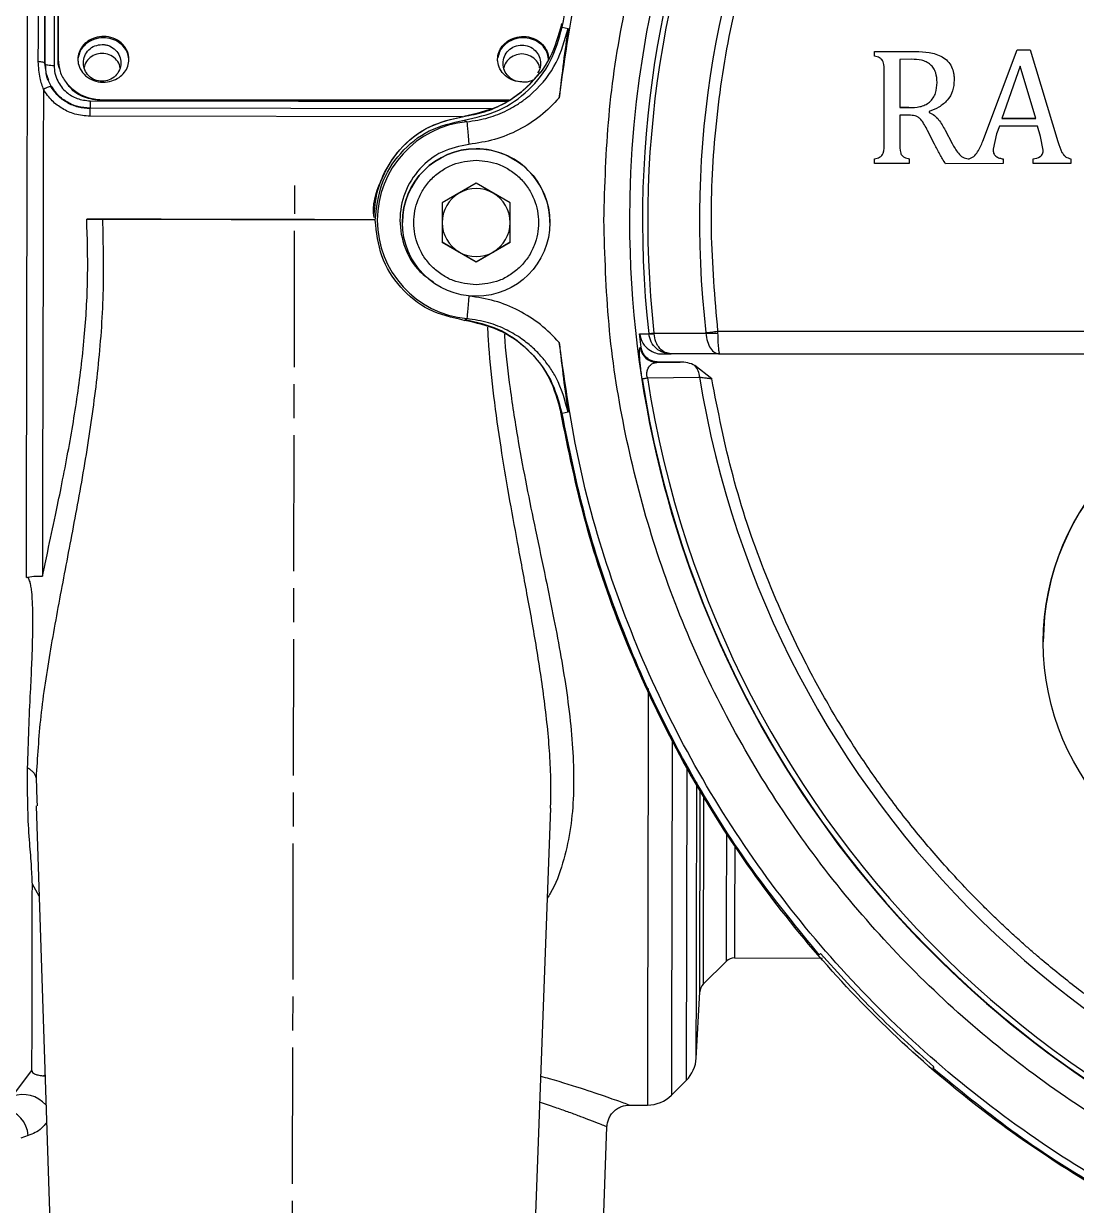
# Model space of a CAD drawing. Header units: millimetres. Extents: x 1852 to 4288, y 681 to 2404.
# Drawn here: x 2398.3 to 2491.2, y 2046.1 to 2150.2 of the extents above; entities that cross this region are included whole.
import ezdxf

# ---------------------------------------------------------------- set-up
doc = ezdxf.new("R2010")
doc.units = ezdxf.units.MM
doc.linetypes.add('AM_ISO08W050', pattern=[18, 12, -1.5, 3, -1.5])
doc.layers.add('AM_7', color=4, linetype='AM_ISO08W050', lineweight=25)

msp = doc.modelspace()

# ---------------------------------------------------------------- linework, layer by layer
at = {"color": 7, "linetype": 'Continuous', "lineweight": 25}
for p, q in [((2445.82, 2149.944), (2446.337, 2149.825)), ((2473.36, 2147.382), (2473.36, 2147.794)), ((2473.36, 2147.794), (2476.972, 2147.794)), ((2473.36, 2147.794), (2476.972, 2147.794)), ((2473.36, 2147.794), (2473.36, 2147.794)), ((2476.972, 2147.794), (2476.972, 2147.794)), ((2482.904, 2139.9), (2485.923, 2147.931)), ((2482.904, 2139.9), (2485.923, 2147.931)), ((2485.923, 2147.931), (2487.067, 2147.931)), ((2485.923, 2147.931), (2485.923, 2147.931)), ((2485.923, 2147.931), (2487.067, 2147.931)), ((2487.067, 2147.931), (2489.528, 2139.843)), ((2487.067, 2147.931), (2487.067, 2147.931)), ((2487.067, 2147.931), (2489.528, 2139.843)), ((2400.216, 2146.753), (2400.23, 2146.704)), ((2400.319, 2145.99), (2400.216, 2146.753)), ((2400.23, 2146.704), (2400.309, 2145.924)), ((2401.381, 2147.003), (2401.381, 2147.104)), ((2476.636, 2147.108), (2475.579, 2147.08)), ((2475.579, 2147.08), (2475.579, 2142.855)), ((2486.206, 2146.512), (2484.574, 2141.894)), ((2487.565, 2141.894), (2486.206, 2146.512)), ((2400.309, 2145.924), (2400.53, 2145.273)), ((2474.207, 2139.763), (2474.207, 2145.946)), ((2480.381, 2145.264), (2480.381, 2145.264)), ((2400.822, 2144.67), (2401.038, 2144.32)), ((2401.263, 2144.079), (2401.263, 2144.107)), ((2404.22, 2143.435), (2440.958, 2143.384)), ((2405.381, 2143.516), (2441.149, 2143.517)), ((2405.381, 2143.516), (2405.381, 2143.448)), ((2441.051, 2143.448), (2405.381, 2143.448)), ((2404.208, 2142.789), (2404.205, 2142.789)), ((2437.03, 2142.039), (2404.207, 2142.085)), ((2439.591, 2142.742), (2404.208, 2142.792)), ((2437.142, 2142.074), (2437.142, 2142.074)), ((2475.579, 2142.855), (2476.396, 2142.855)), ((2475.579, 2142.855), (2475.579, 2142.855)), ((2476.396, 2142.855), (2475.579, 2142.855)), ((2476.37, 2142.169), (2475.579, 2142.169)), ((2475.579, 2142.169), (2475.579, 2139.768)), ((2476.396, 2142.855), (2476.396, 2142.855)), ((2478.171, 2142.488), (2478.171, 2142.424)), ((2437.169, 2141.742), (2437.419, 2141.593)), ((2484.366, 2141.208), (2484.124, 2140.531)), ((2487.734, 2141.208), (2484.366, 2141.208)), ((2484.574, 2141.894), (2487.565, 2141.894)), ((2487.565, 2141.894), (2484.574, 2141.894)), ((2487.987, 2140.308), (2487.734, 2141.208)), ((2478.649, 2139.622), (2478.038, 2140.82)), ((2479.579, 2140.867), (2480.209, 2139.686)), ((2479.579, 2140.867), (2479.579, 2140.867)), ((2479.579, 2140.867), (2480.209, 2139.686)), ((2484.124, 2140.531), (2483.809, 2139.174)), ((2488.227, 2139.101), (2487.987, 2140.308)), ((2474.207, 2139.763), (2474.207, 2139.763)), ((2480.209, 2139.686), (2480.209, 2139.686)), ((2482.904, 2139.9), (2482.904, 2139.9)), ((2489.528, 2139.843), (2489.528, 2139.843)), ((2473.36, 2137.915), (2473.36, 2138.327)), ((2473.36, 2138.327), (2473.36, 2138.327)), ((2476.426, 2137.915), (2473.36, 2137.915)), ((2476.426, 2138.327), (2476.426, 2137.915)), ((2484.705, 2137.915), (2479.622, 2137.899)), ((2481.626, 2138.325), (2481.626, 2138.325)), ((2484.705, 2138.327), (2484.705, 2137.915)), ((2487.337, 2137.915), (2487.337, 2138.327)), ((2490.671, 2137.915), (2487.337, 2137.915)), ((2490.671, 2138.327), (2490.671, 2137.915)), ((2490.671, 2138.327), (2490.671, 2138.327)), ((2438.239, 2136.175), (2435.239, 2134.443)), ((2441.239, 2134.443), (2438.239, 2136.175)), ((2435.239, 2134.443), (2435.239, 2130.979)), ((2441.239, 2130.979), (2441.239, 2134.443)), ((2403.912, 2133.009), (2429.356, 2132.955)), ((2429.24, 2133.15), (2429.24, 2133.15)), ((2431.739, 2132.718), (2431.739, 2132.718)), ((2431.799, 2132.718), (2431.799, 2132.718)), ((2444.739, 2132.704), (2444.739, 2132.704)), ((2435.239, 2130.979), (2438.239, 2129.247)), ((2436.739, 2130.113), (2435.239, 2130.979)), ((2438.239, 2129.247), (2441.239, 2130.979)), ((2441.239, 2130.979), (2439.739, 2130.113)), ((2438.239, 2129.247), (2436.739, 2130.113)), ((2439.739, 2130.113), (2438.239, 2129.247)), ((2438.239, 2129.247), (2438.239, 2129.247)), ((2437.169, 2124.09), (2437.419, 2124.24)), ((2452.651, 2122.906), (2453.455, 2122.904)), ((2452.788, 2121.73), (2452.651, 2122.906)), ((2453.453, 2122.922), (2453.455, 2122.904)), ((2453.916, 2122.973), (2458.501, 2122.965)), ((2453.921, 2122.904), (2453.916, 2122.973)), ((2458.501, 2122.965), (2458.498, 2123.006)), ((2459.524, 2123.126), (2510.215, 2123.126)), ((2459.524, 2123.126), (2459.527, 2122.965)), ((2452.694, 2121.698), (2452.788, 2121.73)), ((2455.43, 2121.126), (2455.167, 2121.188)), ((2454.18, 2120.382), (2456.222, 2120.415)), ((2456.222, 2120.415), (2454.278, 2120.415)), ((2454.641, 2121.126), (2455.43, 2121.126)), ((2455.43, 2121.126), (2455.138, 2121.178)), ((2459.724, 2121.126), (2455.43, 2121.126)), ((2459.724, 2121.126), (2510.215, 2121.126)), ((2459.004, 2118.941), (2457.529, 2120.116)), ((2453.333, 2119.009), (2457.933, 2119.092)), ((2446.337, 2116.007), (2445.82, 2115.888)), ((2488.239, 2095.734), (2488.239, 2095.734)), ((2456.822, 2084.742), (2456.763, 2057.082)), ((2399.445, 2083.745), (2399.517, 2081.774)), ((2457.961, 2064.898), (2457.999, 2082.66)), ((2399.517, 2081.774), (2399.535, 2081.289)), ((2458.29, 2082.223), (2458.254, 2065.552)), ((2399.443, 2081.286), (2401.026, 2033.015)), ((2443.026, 2032.926), (2444.811, 2081.09)), ((2444.8, 2081.091), (2444.803, 2081.262)), ((2399.705, 2073.312), (2399.114, 2074.372)), ((2468.49, 2068.162), (2468.602, 2068.274)), ((2458.254, 2065.552), (2460.307, 2067.596)), ((2461.015, 2067.888), (2468.763, 2067.871)), ((2457.64, 2059.01), (2457.961, 2064.898)), ((2397.367, 2055.68), (2399.079, 2057.943)), ((2478.597, 2058.278), (2478.485, 2058.167)), ((2400.018, 2057.499), (2400.221, 2057.552)), ((2400.018, 2057.499), (2400.225, 2057.448)), ((2455.453, 2055.778), (2456.763, 2057.082)), ((2451.772, 2054.907), (2453.33, 2054.904)), ((2449.026, 2032.913), (2449.769, 2052.982)), ((2398.757, 2052.225), (2398.106, 2051.998))]:
    msp.add_line(p, q, dxfattribs=at)
at = {"color": 7, "linetype": 'Continuous', "lineweight": 25, "flags": 128}
for points in [[(2398.586, 2101.413), (2398.597, 2106.349), (2398.608, 2111.406), (2398.619, 2116.562), (2398.63, 2121.794), (2398.641, 2127.077), (2398.652, 2132.387), (2398.664, 2137.7), (2398.675, 2142.991), (2398.686, 2148.237), (2398.697, 2153.414)], [(2400.092, 2144.432), (2400.081, 2138.983), (2400.069, 2133.505), (2400.057, 2128.025), (2400.046, 2122.569), (2400.034, 2117.164), (2400.023, 2111.839), (2400.011, 2106.617), (2400.001, 2101.526)], [(2404.22, 2143.435), (2404.22, 2143.287), (2404.22, 2143.149), (2404.22, 2143.025), (2404.22, 2142.919), (2404.22, 2142.836), (2404.22, 2142.792)], [(2404.207, 2142.085), (2404.207, 2142.235), (2404.207, 2142.377), (2404.207, 2142.504), (2404.207, 2142.612), (2404.208, 2142.698), (2404.208, 2142.757), (2404.208, 2142.787), (2404.208, 2142.792)], [(2437.419, 2141.593), (2437.423, 2141.549), (2437.434, 2141.431), (2437.452, 2141.245), (2437.475, 2140.997), (2437.504, 2140.697), (2437.536, 2140.356), (2437.571, 2139.986), (2437.607, 2139.602)], [(2437.607, 2126.23), (2437.571, 2125.846), (2437.536, 2125.476), (2437.504, 2125.135), (2437.475, 2124.835), (2437.452, 2124.587), (2437.434, 2124.401), (2437.423, 2124.284), (2437.419, 2124.24)], [(2453.453, 2122.922), (2453.467, 2122.923), (2453.495, 2122.926), (2453.535, 2122.931), (2453.588, 2122.937), (2453.653, 2122.944), (2453.73, 2122.953), (2453.818, 2122.962), (2453.916, 2122.973)], [(2458.498, 2123.006), (2458.605, 2123.018), (2458.72, 2123.032), (2458.843, 2123.046), (2458.971, 2123.061), (2459.105, 2123.077), (2459.242, 2123.093), (2459.382, 2123.109), (2459.524, 2123.126)], [(2454.18, 2120.382), (2454.235, 2120.401), (2454.278, 2120.415)], [(2452.873, 2118.938), (2452.887, 2118.94), (2452.914, 2118.945), (2452.954, 2118.951), (2453.007, 2118.959), (2453.072, 2118.969), (2453.148, 2118.981), (2453.235, 2118.994), (2453.333, 2119.009)], [(2453.409, 2091.646), (2453.407, 2090.789), (2453.397, 2086.485), (2453.389, 2082.39), (2453.38, 2078.522), (2453.373, 2074.898), (2453.366, 2071.535), (2453.359, 2068.447), (2453.353, 2065.65), (2453.348, 2063.154), (2453.343, 2060.972), (2453.339, 2059.113), (2453.336, 2057.585), (2453.333, 2056.396), (2453.331, 2055.551), (2453.33, 2055.053), (2453.33, 2054.904)], [(2455.52, 2086.963), (2455.518, 2085.922), (2455.509, 2081.862), (2455.501, 2078.04), (2455.493, 2074.473), (2455.486, 2071.178), (2455.48, 2068.17), (2455.474, 2065.463), (2455.469, 2063.069), (2455.464, 2061.001), (2455.461, 2059.267), (2455.458, 2057.875), (2455.455, 2056.832), (2455.454, 2056.143), (2455.453, 2055.811), (2455.453, 2055.778)]]:
    msp.add_lwpolyline(points, dxfattribs=at)
at = {"color": 7, "linetype": 'Continuous', "lineweight": 25}
for centre, radius in [((2438.239, 2132.711), 6.5), ((2510.239, 2095.71), 22)]:
    msp.add_circle(centre, radius, dxfattribs=at)
for centre, radius, start, end in [((2543.24, 2132.915), 91.48, 295.79271, 180), ((2543.24, 2132.915), 90.341, 353.64897, 186.35103), ((2543.24, 2132.915), 89.875, 353.64897, 186.35103), ((2543.24, 2132.915), 85.319, 353.33017, 186.66983), ((2400.981, 2143.299), 1.44, 98.0719, 128.1126), ((2438.24, 2132.916), 8.715, 95.40246, 264.59754), ((2438.239, 2132.711), 6.5, 90, 179.93876), ((2438.239, 2132.711), 6.5, 359.93876, 90), ((2438.239, 2132.711), 3, 120, 180), ((2438.239, 2132.711), 3, 60, 120), ((2438.239, 2132.711), 3, 0, 60), ((2438.239, 2132.711), 3, 180, 240), ((2438.239, 2132.711), 3, 300, 0), ((2543.24, 2132.915), 91.48, 180, 290.22656), ((2438.239, 2132.711), 3, 240, 300), ((2453.688, 2124.73), 1.84, 262.72784, 277.27081), ((2459.014, 2137.288), 14.332, 267.94958, 272.05017), ((2454.183, 2121.882), 1.5, 187.07071, 269.91276), ((2456.172, 2118.99), 1.764, 3.33536, 39.6988), ((2543.24, 2132.915), 91.441, 188.79238, 262.46584), ((2543.24, 2132.915), 90.976, 188.79238, 262.46584), ((2543.24, 2132.915), 86.42, 189.2043, 262.12076), ((2510.239, 2095.71), 22, 359.93876, 179.93876), ((2461.012, 2066.888), 1, 89.87803, 134.86738), ((2458.96, 2064.843), 1, 134.87751, 176.87751), ((2454.646, 2059.208), 3, 314.87751, 356.87751), ((2398.277, 2053.137), 2.7, 41.22775, 109.68883), ((2453.336, 2057.904), 3, 269.87751, 314.87751), ((2396.145, 2052.024), 2.62, 4.39901, 78.72064)]:
    msp.add_arc(centre, radius, start, end, dxfattribs=at)
for points in [[(2445.566, 2143.706), (2446.09, 2147.357), (2447.138, 2154.661), (2450.258, 2165.304), (2454.466, 2175.547), (2459.821, 2185.247), (2466.226, 2194.287), (2473.607, 2202.549), (2481.869, 2209.93), (2490.908, 2216.335), (2500.609, 2221.69), (2510.852, 2225.898), (2521.495, 2229.018), (2528.799, 2230.066), (2532.45, 2230.59)], [(2449.499, 2132.916), (2449.586, 2135.984), (2449.76, 2142.119), (2451.163, 2151.233), (2453.388, 2160.171), (2456.496, 2168.847), (2460.435, 2177.176), (2465.172, 2185.079), (2470.661, 2192.48), (2476.849, 2199.307), (2483.676, 2205.495), (2491.076, 2210.984), (2498.98, 2215.721), (2507.309, 2219.659), (2515.984, 2222.767), (2524.922, 2224.992), (2534.037, 2226.396), (2540.172, 2226.57), (2543.24, 2226.657)], [(2543.24, 2217.202), (2540.277, 2217.112), (2534.352, 2216.931), (2525.562, 2215.476), (2516.969, 2213.171), (2508.668, 2209.956), (2500.751, 2205.89), (2493.306, 2201.013), (2486.416, 2195.379), (2480.157, 2189.051), (2474.599, 2182.099), (2469.803, 2174.601), (2465.823, 2166.64), (2462.705, 2158.305), (2460.476, 2149.686), (2459.185, 2140.884), (2458.76, 2131.985), (2459.269, 2126.079), (2459.524, 2123.126)], [(2445.82, 2149.944), (2446.408, 2152.858), (2447.583, 2158.686), (2450.336, 2167.18), (2453.783, 2175.409), (2457.984, 2183.28), (2462.829, 2190.781), (2466.603, 2195.374), (2468.49, 2197.67)], [(2445.769, 2150.248), (2445.486, 2149.22), (2444.922, 2147.165), (2442.905, 2144.631), (2440.267, 2142.753), (2438.184, 2142.3), (2437.142, 2142.074)], [(2429.349, 2132.916), (2429.463, 2133.992), (2429.69, 2136.142), (2431.454, 2138.929), (2434.007, 2141.015), (2436.115, 2141.5), (2437.169, 2141.742)], [(2422.239, 2132.97), (2420.68, 2132.973), (2417.561, 2132.98), (2413.063, 2132.99), (2408.855, 2132.999), (2406.484, 2133.004), (2405.299, 2133.006)], [(2437.169, 2124.09), (2436.115, 2124.333), (2434.007, 2124.817), (2431.454, 2126.904), (2429.69, 2129.69), (2429.463, 2131.841), (2429.349, 2132.916)], [(2543.24, 2039.176), (2540.172, 2039.263), (2534.037, 2039.437), (2524.922, 2040.84), (2515.984, 2043.065), (2507.309, 2046.173), (2498.98, 2050.111), (2491.076, 2054.849), (2483.676, 2060.337), (2476.849, 2066.525), (2470.661, 2073.352), (2465.172, 2080.753), (2460.435, 2088.656), (2456.496, 2096.986), (2453.388, 2105.661), (2451.163, 2114.599), (2449.76, 2123.713), (2449.586, 2129.849), (2449.499, 2132.916)], [(2532.45, 2035.243), (2528.799, 2035.767), (2521.495, 2036.815), (2510.852, 2039.934), (2500.609, 2044.142), (2490.908, 2049.498), (2481.869, 2055.902), (2473.607, 2063.284), (2466.226, 2071.546), (2459.821, 2080.585), (2454.466, 2090.286), (2450.258, 2100.529), (2447.138, 2111.172), (2446.09, 2118.475), (2445.566, 2122.127)], [(2525.908, 2035.445), (2522.613, 2036.132), (2516.025, 2037.504), (2506.473, 2040.825), (2497.289, 2045.029), (2488.586, 2050.165), (2480.45, 2056.154), (2472.965, 2062.941), (2466.21, 2070.455), (2460.255, 2078.617), (2455.157, 2087.342), (2450.992, 2096.543), (2447.712, 2106.11), (2446.368, 2112.704), (2445.695, 2116.001)], [(2468.49, 2068.162), (2466.603, 2070.459), (2462.829, 2075.052), (2457.984, 2082.552), (2453.783, 2090.423), (2450.336, 2098.652), (2447.583, 2107.147), (2446.408, 2112.974), (2445.82, 2115.888)], [(2468.602, 2068.274), (2470.178, 2066.518), (2473.331, 2063.007), (2476.842, 2059.855), (2478.597, 2058.278)], [(2526.212, 2035.497), (2523.298, 2036.084), (2517.47, 2037.26), (2508.976, 2040.013), (2500.747, 2043.46), (2492.876, 2047.66), (2485.375, 2052.505), (2480.782, 2056.28), (2478.485, 2058.167)]]:
    msp.add_open_spline(points, degree=3, dxfattribs=at)
for points, knots in [([(2401.38, 2211.904), (2401.38, 2211.8), (2401.38, 2211.279), (2401.38, 2209.912), (2401.38, 2207.752), (2401.38, 2205.134), (2401.38, 2202.671), (2401.38, 2199.164), (2401.38, 2196.021), (2401.38, 2191.705), (2401.38, 2187.018), (2401.38, 2181.886), (2401.38, 2176.463), (2401.38, 2171.904), (2401.38, 2165.981), (2401.38, 2161.076), (2401.381, 2154.397), (2401.381, 2150.104), (2401.381, 2147.103)], [0, 0, 0, 0, 0.020124, 0.1007334, 0.181328, 0.2215866, 0.3021835, 0.3424421, 0.4230392, 0.4632978, 0.5438938, 0.6244906, 0.6647493, 0.7453456, 0.7856043, 0.8661996, 0.906458, 1, 1, 1, 1]), ([(2399.711, 2210.956), (2399.711, 2210.984), (2399.712, 2211.073), (2399.71, 2210.086), (2399.707, 2208.073), (2399.703, 2205.011), (2399.697, 2201.622), (2399.692, 2198.285), (2399.688, 2195.215), (2399.682, 2191.572), (2399.676, 2187.301), (2399.668, 2182.655), (2399.661, 2177.709), (2399.652, 2172.538), (2399.643, 2166.854), (2399.634, 2160.657), (2399.623, 2153.973), (2399.615, 2149.282), (2399.611, 2146.888)], [0, 0, 0, 0, 0.0393421, 0.1229429, 0.2061832, 0.2890629, 0.3715817, 0.4166119, 0.4656006, 0.5185474, 0.5754517, 0.636313, 0.6900586, 0.7465521, 0.8057933, 0.8677819, 0.9325176, 1, 1, 1, 1]), ([(2400.216, 2146.753), (2400.221, 2150.052), (2400.23, 2156.651), (2400.243, 2166.081), (2400.255, 2174.961), (2400.266, 2183.119), (2400.276, 2190.419), (2400.284, 2196.737), (2400.291, 2201.961), (2400.296, 2206.009), (2400.299, 2208.413), (2400.3, 2209.726), (2400.3, 2210.048), (2400.3, 2210.209)], [0, 0, 0, 0, 0.0981345, 0.19626897, 0.29440343, 0.39253786, 0.49067226, 0.58880664, 0.686941, 0.78507534, 0.88320965, 0.94160483, 1, 1, 1, 1]), ([(2400.23, 2146.704), (2400.234, 2149.09), (2400.24, 2153.796), (2400.249, 2160.546), (2400.258, 2166.888), (2400.266, 2172.783), (2400.273, 2178.214), (2400.281, 2183.947), (2400.289, 2189.716), (2400.296, 2195.196), (2400.302, 2199.663), (2400.306, 2203.186), (2400.31, 2205.849), (2400.312, 2207.748), (2400.313, 2208.979), (2400.314, 2209.494), (2400.314, 2209.644), (2400.314, 2209.669)], [0, 0, 0, 0, 0.0713902, 0.1408432, 0.2083589, 0.2739371, 0.3375779, 0.3992809, 0.4881732, 0.5727093, 0.6528883, 0.7287096, 0.8001726, 0.8672766, 0.9300211, 0.9884056, 1, 1, 1, 1]), ([(2401.112, 2208.886), (2401.112, 2208.793), (2401.112, 2208.623), (2401.111, 2208.175), (2401.111, 2207.635), (2401.11, 2206.959), (2401.109, 2206.151), (2401.108, 2205.211), (2401.107, 2204.14), (2401.104, 2202.43), (2401.101, 2199.744), (2401.096, 2195.594), (2401.089, 2190.378), (2401.082, 2184.771), (2401.074, 2179.094), (2401.067, 2173.627), (2401.059, 2167.614), (2401.05, 2161.066), (2401.04, 2154.023), (2401.033, 2149.081), (2401.03, 2146.567)], [0, 0, 0, 0, 0.0377813, 0.0690805, 0.1004677, 0.1319427, 0.1635057, 0.1951566, 0.2268954, 0.2587221, 0.3309337, 0.4089834, 0.4928701, 0.5825926, 0.6456721, 0.7113473, 0.7796179, 0.8504837, 0.9239444, 1, 1, 1, 1]), ([(2401.381, 2147.002), (2401.381, 2147.649), (2401.381, 2150.89), (2401.381, 2156.655), (2401.38, 2162.872), (2401.38, 2168.907), (2401.38, 2173.537), (2401.38, 2177.348), (2401.38, 2178.791), (2401.38, 2179.188)], [0, 0, 0, 0, 0.0562565, 0.2816053, 0.5069111, 0.6194539, 0.8447671, 0.9573099, 1, 1, 1, 1]), ([(2437.169, 2141.742), (2438.215, 2141.968), (2440.303, 2142.421), (2442.952, 2144.299), (2444.973, 2146.844), (2445.537, 2148.91), (2445.82, 2149.944)], [0, 0, 0, 0, 0.25006523, 0.49944561, 0.74938637, 1, 1, 1, 1]), ([(2437.419, 2141.593), (2438.06, 2141.689), (2439.283, 2141.874), (2440.763, 2142.476), (2441.852, 2143.091), (2442.618, 2143.633), (2443.905, 2144.728), (2445.485, 2146.687), (2446.057, 2148.794), (2446.337, 2149.825)], [0, 0, 0, 0, 0.1490589, 0.284486, 0.365253, 0.4374072, 0.5004523, 0.7554674, 1, 1, 1, 1]), ([(2446.337, 2149.825), (2446.2, 2148.853), (2445.927, 2146.92), (2445.686, 2144.774), (2445.566, 2143.706)], [0, 0, 0, 0, 0.5024427, 1, 1, 1, 1]), ([(2407.631, 2147.103), (2407.61, 2146.897), (2407.569, 2146.485), (2407.247, 2145.926), (2406.758, 2145.466), (2406.099, 2145.152), (2405.318, 2145.044), (2404.505, 2145.195), (2403.793, 2145.609), (2403.308, 2146.215), (2403.146, 2146.75), (2403.12, 2147.244), (2403.202, 2147.72), (2403.512, 2148.278), (2404.004, 2148.736), (2404.662, 2149.047), (2405.443, 2149.155), (2406.256, 2149.005), (2406.968, 2148.594), (2407.451, 2147.992), (2407.619, 2147.457), (2407.629, 2147.166), (2407.631, 2147.103)], [0, 0, 0, 0, 0.0462758, 0.0927179, 0.1417121, 0.1951856, 0.2536832, 0.3152623, 0.3769162, 0.4343748, 0.4858184, 0.4999945, 0.5462457, 0.5926943, 0.6417948, 0.6951523, 0.7535088, 0.8153875, 0.8768489, 0.9341452, 0.9857242, 1, 1, 1, 1]), ([(2407.631, 2147.002), (2407.61, 2147.204), (2407.57, 2147.608), (2407.253, 2148.157), (2406.772, 2148.61), (2406.117, 2148.923), (2405.337, 2149.036), (2404.516, 2148.892), (2403.802, 2148.483), (2403.301, 2147.892), (2403.198, 2147.43), (2403.151, 2147.219)], [0, 0, 0, 0, 0.09445135, 0.189257, 0.28970169, 0.40014557, 0.52176899, 0.6506714, 0.77990675, 0.89966554, 1, 1, 1, 1]), ([(2405.26, 2145.162), (2405.043, 2145.187), (2404.605, 2145.238), (2404.056, 2145.622), (2403.697, 2146.16), (2403.572, 2146.79), (2403.698, 2147.421), (2404.063, 2147.958), (2404.614, 2148.335), (2405.051, 2148.383), (2405.267, 2148.407)], [0, 0, 0, 0, 0.1258291, 0.25355612, 0.37642477, 0.49891281, 0.62367207, 0.747541, 0.87471626, 1, 1, 1, 1]), ([(2405.267, 2148.407), (2405.377, 2148.401), (2405.595, 2148.389), (2406.015, 2148.256), (2406.475, 2147.952), (2406.833, 2147.408), (2406.955, 2146.782), (2406.828, 2146.153), (2406.465, 2145.616), (2405.915, 2145.235), (2405.477, 2145.186), (2405.26, 2145.162)], [0, 0, 0, 0, 0.063647, 0.1267281, 0.2547652, 0.3780137, 0.5008959, 0.6238443, 0.7469985, 0.8744138, 1, 1, 1, 1]), ([(2443.234, 2145.257), (2443.193, 2145.236), (2442.918, 2145.096), (2442.312, 2145.058), (2441.507, 2145.192), (2440.793, 2145.61), (2440.308, 2146.215), (2440.146, 2146.751), (2440.12, 2147.245), (2440.202, 2147.721), (2440.512, 2148.279), (2441.004, 2148.736), (2441.662, 2149.048), (2442.443, 2149.155), (2443.256, 2149.005), (2443.968, 2148.594), (2444.451, 2147.992), (2444.619, 2147.458), (2444.629, 2147.166), (2444.631, 2147.103)], [0, 0, 0, 0, 0.0127052, 0.0844665, 0.160008, 0.2356414, 0.3061282, 0.3692357, 0.3866258, 0.4433634, 0.5003433, 0.5605763, 0.6260317, 0.6976199, 0.773529, 0.8489263, 0.9192139, 0.9824875, 1, 1, 1, 1]), ([(2444.631, 2147.002), (2444.61, 2147.204), (2444.57, 2147.609), (2444.253, 2148.158), (2443.772, 2148.611), (2443.117, 2148.923), (2442.337, 2149.036), (2441.516, 2148.893), (2440.802, 2148.483), (2440.301, 2147.893), (2440.198, 2147.431), (2440.151, 2147.22)], [0, 0, 0, 0, 0.09445035, 0.18925501, 0.28969883, 0.40014213, 0.52176528, 0.6506678, 0.77990335, 0.89966202, 1, 1, 1, 1]), ([(2442.26, 2145.11), (2442.043, 2145.135), (2441.605, 2145.186), (2441.056, 2145.57), (2440.697, 2146.108), (2440.572, 2146.737), (2440.698, 2147.369), (2441.063, 2147.906), (2441.614, 2148.283), (2442.051, 2148.331), (2442.267, 2148.355)], [0, 0, 0, 0, 0.12578783, 0.25349875, 0.37632272, 0.49888409, 0.62365237, 0.74752839, 0.87471013, 1, 1, 1, 1]), ([(2442.267, 2148.355), (2442.484, 2148.33), (2442.922, 2148.279), (2443.472, 2147.898), (2443.836, 2147.355), (2443.947, 2146.73), (2443.876, 2146.214), (2443.705, 2145.984), (2443.658, 2145.922)], [0, 0, 0, 0, 0.18772397, 0.37845808, 0.56352237, 0.74919563, 0.93250381, 1, 1, 1, 1]), ([(2405.266, 2147.624), (2405.049, 2147.6), (2404.615, 2147.552), (2404.078, 2147.175), (2403.749, 2146.759), (2403.704, 2146.471), (2403.692, 2146.393)], [0, 0, 0, 0, 0.2965684, 0.5931367, 0.8897051, 1, 1, 1, 1]), ([(2406.834, 2146.388), (2406.822, 2146.466), (2406.778, 2146.754), (2406.452, 2147.17), (2405.916, 2147.549), (2405.483, 2147.599), (2405.266, 2147.624)], [0, 0, 0, 0, 0.1094641, 0.4063094, 0.7031547, 1, 1, 1, 1]), ([(2442.266, 2147.572), (2442.049, 2147.548), (2441.615, 2147.501), (2441.078, 2147.123), (2440.749, 2146.708), (2440.704, 2146.419), (2440.692, 2146.341)], [0, 0, 0, 0, 0.2965578, 0.5931157, 0.8896735, 1, 1, 1, 1]), ([(2443.834, 2146.337), (2443.822, 2146.414), (2443.778, 2146.702), (2443.452, 2147.118), (2442.916, 2147.498), (2442.482, 2147.547), (2442.266, 2147.572)], [0, 0, 0, 0, 0.1093257, 0.4062171, 0.7031086, 1, 1, 1, 1]), ([(2474.207, 2145.946), (2474.221, 2146.269), (2474.238, 2146.672), (2474.01, 2147.1), (2473.743, 2147.282), (2473.513, 2147.342), (2473.36, 2147.382)], [0, 0, 0, 0, 0.4996211, 0.6251499, 0.7494732, 1, 1, 1, 1]), ([(2476.972, 2147.794), (2477.376, 2147.78), (2478.182, 2147.753), (2479.173, 2147.456), (2479.825, 2146.965), (2480.173, 2146.457), (2480.319, 2145.968), (2480.375, 2145.568), (2480.379, 2145.365), (2480.381, 2145.264)], [0, 0, 0, 0, 0.2503213, 0.4998014, 0.6247836, 0.7496745, 0.8746984, 0.9373467, 1, 1, 1, 1]), ([(2399.611, 2146.888), (2399.637, 2146.401), (2399.68, 2145.56), (2399.97, 2144.766), (2400.092, 2144.432)], [0, 0, 0, 0, 0.5788091, 1, 1, 1, 1]), ([(2400.216, 2146.753), (2400.207, 2146.767), (2400.187, 2146.798), (2400.057, 2146.839), (2399.861, 2146.872), (2399.694, 2146.883), (2399.611, 2146.888)], [0, 0, 0, 0, 0.2364348, 0.4905117, 0.7497182, 1, 1, 1, 1]), ([(2400.231, 2146.704), (2400.245, 2146.687), (2400.275, 2146.651), (2400.463, 2146.605), (2400.728, 2146.573), (2400.932, 2146.569), (2401.03, 2146.567)], [0, 0, 0, 0, 0.2411339, 0.5007157, 0.7598986, 1, 1, 1, 1]), ([(2401.03, 2146.567), (2401.044, 2146.333), (2401.074, 2145.863), (2401.318, 2145.217), (2401.667, 2144.652), (2402.215, 2144.084), (2403.064, 2143.558), (2403.825, 2143.477), (2404.22, 2143.435)], [0, 0, 0, 0, 0.1430671, 0.2866093, 0.4153743, 0.5443817, 0.7631691, 1, 1, 1, 1]), ([(2401.381, 2147.103), (2401.417, 2146.738), (2401.491, 2146.007), (2402.061, 2145.01), (2402.928, 2144.197), (2404.075, 2143.628), (2404.941, 2143.554), (2405.381, 2143.516)], [0, 0, 0, 0, 0.1846704, 0.3699995, 0.5658569, 0.7794508, 1, 1, 1, 1]), ([(2401.528, 2146.246), (2401.473, 2146.391), (2401.381, 2146.636), (2401.381, 2146.896), (2401.381, 2147.002)], [0, 0, 0, 0, 0.5932595, 1, 1, 1, 1]), ([(2478.872, 2145.067), (2478.855, 2145.359), (2478.829, 2145.797), (2478.578, 2146.327), (2478.29, 2146.66), (2477.918, 2146.894), (2477.364, 2147.081), (2476.927, 2147.097), (2476.636, 2147.108)], [0, 0, 0, 0, 0.24958677, 0.37462583, 0.49959061, 0.62471117, 0.7498825, 1, 1, 1, 1]), ([(2400.779, 2144.725), (2400.692, 2144.882), (2400.543, 2145.154), (2400.426, 2145.478), (2400.375, 2145.645), (2400.363, 2145.69), (2400.359, 2145.704), (2400.332, 2145.799), (2400.326, 2145.895), (2400.319, 2145.99)], [0, 0, 0, 0, 0.3970477, 0.6832442, 0.7593525, 0.7806464, 0.7871031, 0.7907663, 1, 1, 1, 1]), ([(2437.142, 2142.074), (2437.759, 2142.184), (2439.018, 2142.408), (2440.812, 2143.21), (2442.507, 2144.352), (2443.41, 2145.397), (2443.87, 2145.929)], [0, 0, 0, 0, 0.2356127, 0.4808109, 0.7356041, 1, 1, 1, 1]), ([(2480.381, 2145.264), (2480.356, 2144.945), (2480.307, 2144.306), (2479.807, 2143.459), (2479.057, 2142.848), (2478.466, 2142.608), (2478.171, 2142.488)], [0, 0, 0, 0, 0.2499069, 0.4994484, 0.7494591, 1, 1, 1, 1]), ([(2404.207, 2142.085), (2403.751, 2142.123), (2402.896, 2142.194), (2401.764, 2142.711), (2400.793, 2143.431), (2400.334, 2144.086), (2400.092, 2144.432)], [0, 0, 0, 0, 0.27472441, 0.51562612, 0.74439373, 1, 1, 1, 1]), ([(2404.208, 2142.75), (2403.856, 2142.777), (2403.154, 2142.83), (2402.176, 2143.248), (2401.317, 2143.873), (2400.916, 2144.445), (2400.716, 2144.731)], [0, 0, 0, 0, 0.2500734, 0.5000242, 0.7499594, 1, 1, 1, 1]), ([(2404.205, 2142.789), (2403.838, 2142.818), (2403.15, 2142.874), (2402.183, 2143.295), (2401.361, 2143.897), (2400.968, 2144.456), (2400.779, 2144.725)], [0, 0, 0, 0, 0.2660658, 0.5004545, 0.7602758, 1, 1, 1, 1]), ([(2405.381, 2143.448), (2404.88, 2143.5), (2403.878, 2143.606), (2402.721, 2144.212), (2402.296, 2144.81), (2402.162, 2144.997)], [0, 0, 0, 0, 0.4067081, 0.8144852, 1, 1, 1, 1]), ([(2476.396, 2142.855), (2476.717, 2142.858), (2477.199, 2142.863), (2477.812, 2143.06), (2478.223, 2143.316), (2478.539, 2143.682), (2478.823, 2144.262), (2478.852, 2144.745), (2478.872, 2145.067)], [0, 0, 0, 0, 0.2503, 0.3753367, 0.5003813, 0.6253296, 0.7504389, 1, 1, 1, 1]), ([(2445.566, 2143.706), (2445.032, 2143.153), (2443.967, 2142.051), (2442.011, 2140.832), (2439.882, 2139.945), (2438.367, 2139.717), (2437.607, 2139.602)], [0, 0, 0, 0, 0.250755, 0.4999887, 0.7492331, 1, 1, 1, 1]), ([(2429.242, 2133.151), (2429.241, 2133.154), (2429.048, 2134.219), (2429.732, 2136.428), (2431.335, 2139.226), (2433.96, 2141.337), (2436.082, 2141.828), (2437.142, 2142.074)], [0, 0, 0, 0, 0.0007305, 0.2505479, 0.5003652, 0.7501826, 1, 1, 1, 1]), ([(2429.24, 2133.16), (2429.294, 2133.906), (2429.386, 2135.16), (2430.123, 2137.213), (2431.507, 2139.363), (2433.988, 2141.354), (2436.113, 2141.839), (2437.142, 2142.074)], [0, 0, 0, 0, 0.17216565, 0.28957594, 0.50053694, 0.75812355, 1, 1, 1, 1]), ([(2478.038, 2140.82), (2477.861, 2141.168), (2477.641, 2141.602), (2477.221, 2142.012), (2476.858, 2142.167), (2476.565, 2142.168), (2476.37, 2142.169)], [0, 0, 0, 0, 0.5001583, 0.6250646, 0.7501102, 1, 1, 1, 1]), ([(2478.171, 2142.424), (2478.331, 2142.343), (2478.652, 2142.181), (2479.024, 2141.784), (2479.324, 2141.34), (2479.494, 2141.025), (2479.579, 2140.867)], [0, 0, 0, 0, 0.2497421, 0.4995193, 0.7496968, 1, 1, 1, 1]), ([(2437.607, 2139.602), (2436.793, 2139.435), (2435.165, 2139.103), (2433.159, 2137.528), (2431.833, 2135.399), (2431.366, 2132.91), (2431.847, 2130.457), (2432.945, 2128.505), (2434.06, 2127.762), (2434.486, 2127.478)], [0, 0, 0, 0, 0.1511127, 0.3022254, 0.453338, 0.6044507, 0.7555634, 0.9066761, 1, 1, 1, 1]), ([(2473.36, 2138.327), (2473.514, 2138.367), (2473.743, 2138.427), (2474.013, 2138.606), (2474.241, 2139.036), (2474.222, 2139.44), (2474.207, 2139.763)], [0, 0, 0, 0, 0.2505117, 0.3752446, 0.5001647, 1, 1, 1, 1]), ([(2473.36, 2138.327), (2473.514, 2138.367), (2473.743, 2138.427), (2474.013, 2138.606), (2474.241, 2139.036), (2474.222, 2139.44), (2474.207, 2139.763)], [0, 0, 0, 0, 0.2505117, 0.3752446, 0.5001647, 1, 1, 1, 1]), ([(2475.579, 2139.768), (2475.573, 2139.446), (2475.565, 2139.084), (2475.712, 2138.715), (2475.807, 2138.586), (2476.04, 2138.425), (2476.271, 2138.366), (2476.426, 2138.327)], [0, 0, 0, 0, 0.49924852, 0.56209257, 0.62459054, 0.74961398, 1, 1, 1, 1]), ([(2479.622, 2137.899), (2479.445, 2138.177), (2479.091, 2138.735), (2478.796, 2139.326), (2478.649, 2139.622)], [0, 0, 0, 0, 0.4999014, 1, 1, 1, 1]), ([(2480.209, 2139.686), (2480.37, 2139.384), (2480.611, 2138.932), (2481.115, 2138.434), (2481.455, 2138.361), (2481.626, 2138.325)], [0, 0, 0, 0, 0.5005372, 0.7503463, 1, 1, 1, 1]), ([(2480.209, 2139.686), (2480.37, 2139.384), (2480.611, 2138.932), (2481.115, 2138.434), (2481.455, 2138.361), (2481.626, 2138.325)], [0, 0, 0, 0, 0.5005372, 0.7503463, 1, 1, 1, 1]), ([(2481.626, 2138.325), (2481.712, 2138.347), (2481.884, 2138.39), (2482.185, 2138.586), (2482.577, 2139.076), (2482.773, 2139.571), (2482.904, 2139.9)], [0, 0, 0, 0, 0.125077, 0.2502224, 0.4998872, 1, 1, 1, 1]), ([(2481.626, 2138.325), (2481.712, 2138.347), (2481.884, 2138.39), (2482.185, 2138.586), (2482.577, 2139.076), (2482.773, 2139.571), (2482.904, 2139.9)], [0, 0, 0, 0, 0.125077, 0.2502224, 0.4998872, 1, 1, 1, 1]), ([(2483.809, 2139.174), (2483.816, 2139.057), (2483.826, 2138.881), (2483.932, 2138.672), (2484.094, 2138.504), (2484.364, 2138.385), (2484.591, 2138.346), (2484.705, 2138.327)], [0, 0, 0, 0, 0.2495954, 0.3779288, 0.4998398, 0.7495428, 1, 1, 1, 1]), ([(2487.337, 2138.327), (2487.56, 2138.365), (2487.84, 2138.414), (2488.096, 2138.629), (2488.212, 2138.822), (2488.221, 2138.989), (2488.227, 2139.101)], [0, 0, 0, 0, 0.4994773, 0.6261796, 0.7503153, 1, 1, 1, 1]), ([(2489.528, 2139.843), (2489.624, 2139.517), (2489.743, 2139.109), (2490.019, 2138.686), (2490.263, 2138.447), (2490.507, 2138.375), (2490.671, 2138.327)], [0, 0, 0, 0, 0.5004596, 0.6283614, 0.7507034, 1, 1, 1, 1]), ([(2489.528, 2139.843), (2489.624, 2139.517), (2489.744, 2139.105), (2490.022, 2138.682), (2490.268, 2138.445), (2490.507, 2138.375), (2490.671, 2138.327)], [0, 0, 0, 0, 0.5004401, 0.6353693, 0.7507131, 1, 1, 1, 1]), ([(2438.239, 2127.211), (2437.547, 2127.284), (2436.483, 2127.397), (2435.202, 2128.083), (2434.322, 2128.793), (2433.608, 2129.674), (2432.944, 2130.955), (2432.606, 2132.711), (2432.944, 2134.467), (2433.608, 2135.748), (2434.322, 2136.629), (2435.202, 2137.338), (2436.483, 2138.024), (2437.547, 2138.137), (2438.239, 2138.211)], [0, 0, 0, 0, 0.1197284, 0.1841803, 0.25, 0.3158197, 0.3802716, 0.5, 0.6197284, 0.6841803, 0.75, 0.8158197, 0.8802716, 1, 1, 1, 1]), ([(2438.239, 2138.211), (2438.931, 2138.137), (2439.995, 2138.024), (2441.276, 2137.338), (2442.156, 2136.629), (2442.87, 2135.748), (2443.535, 2134.467), (2443.872, 2132.711), (2443.535, 2130.955), (2442.87, 2129.674), (2442.156, 2128.793), (2441.276, 2128.083), (2439.995, 2127.397), (2438.931, 2127.284), (2438.239, 2127.211)], [0, 0, 0, 0, 0.1197284, 0.1841803, 0.25, 0.3158197, 0.3802716, 0.5, 0.6197284, 0.6841803, 0.75, 0.8158197, 0.8802716, 1, 1, 1, 1]), ([(2405.299, 2133.006), (2405.348, 2130.798), (2405.446, 2126.383), (2404.939, 2119.85), (2404.07, 2113.375), (2402.956, 2107.095), (2401.772, 2100.96), (2400.674, 2095.007), (2399.772, 2089.21), (2399.552, 2085.541), (2399.445, 2083.745)], [0, 0, 0, 0, 0.12502924, 0.2499672, 0.37284969, 0.50156063, 0.62399412, 0.74790032, 0.87659793, 1, 1, 1, 1]), ([(2400.001, 2101.526), (2400.156, 2102.25), (2400.536, 2104.023), (2401.092, 2106.622), (2401.675, 2109.435), (2402.191, 2112.073), (2402.68, 2114.808), (2403.245, 2118.393), (2403.763, 2122.802), (2404.062, 2127.99), (2403.961, 2131.359), (2403.912, 2133.009)], [0, 0, 0, 0, 0.0735541, 0.1803514, 0.2595907, 0.3508784, 0.4369274, 0.5223462, 0.6912899, 0.8487585, 1, 1, 1, 1]), ([(2405.299, 2133.006), (2405.126, 2133.007), (2404.838, 2133.007), (2404.347, 2133.008), (2404.057, 2133.009), (2403.912, 2133.009)], [0, 0, 0, 0, 0.4297583, 0.7147964, 1, 1, 1, 1]), ([(2429.356, 2132.955), (2428.539, 2132.957), (2426.239, 2132.962), (2423.807, 2132.967), (2422.239, 2132.97)], [0, 0, 0, 0, 0.35526271, 1, 1, 1, 1]), ([(2445.566, 2122.127), (2445.032, 2122.679), (2443.967, 2123.781), (2442.011, 2125), (2439.882, 2125.887), (2438.367, 2126.116), (2437.607, 2126.23)], [0, 0, 0, 0, 0.250755, 0.4999887, 0.7492331, 1, 1, 1, 1]), ([(2445.82, 2115.888), (2445.539, 2116.92), (2444.977, 2118.982), (2442.959, 2121.526), (2440.309, 2123.408), (2438.217, 2123.863), (2437.169, 2124.09)], [0, 0, 0, 0, 0.2500466, 0.4994486, 0.7493959, 1, 1, 1, 1]), ([(2437.285, 2124.16), (2438.263, 2123.94), (2440.281, 2123.488), (2442.855, 2121.629), (2444.862, 2119.089), (2445.418, 2117.03), (2445.695, 2116.001)], [0, 0, 0, 0, 0.2386895, 0.4924596, 0.7462298, 1, 1, 1, 1]), ([(2446.337, 2116.007), (2446.062, 2117.042), (2445.691, 2118.434), (2444.736, 2119.969), (2444.058, 2120.849), (2443.243, 2121.688), (2442.224, 2122.514), (2440.913, 2123.296), (2439.283, 2123.958), (2438.06, 2124.143), (2437.419, 2124.24)], [0, 0, 0, 0, 0.2442896, 0.329036, 0.4144898, 0.500125, 0.5979924, 0.7157703, 0.8510724, 1, 1, 1, 1]), ([(2444.803, 2081.262), (2444.819, 2081.793), (2444.858, 2083.086), (2444.775, 2085.228), (2444.592, 2087.682), (2444.225, 2090.984), (2443.61, 2095.077), (2442.757, 2099.854), (2441.909, 2104.373), (2441.122, 2108.677), (2440.4, 2112.974), (2439.795, 2117.347), (2439.402, 2120.886), (2439.295, 2122.932), (2439.266, 2123.485)], [0, 0, 0, 0, 0.0433409, 0.1057315, 0.1690542, 0.2334738, 0.3560005, 0.4712292, 0.5764178, 0.6730238, 0.7674205, 0.8671142, 0.9640265, 1, 1, 1, 1]), ([(2440.725, 2122.87), (2440.737, 2122.662), (2440.837, 2121.048), (2441.238, 2117.877), (2441.89, 2113.623), (2442.676, 2109.464), (2443.5, 2105.434), (2444.333, 2101.503), (2445.094, 2097.79), (2445.726, 2094.431), (2446.253, 2091.168), (2446.645, 2087.96), (2446.853, 2084.83), (2446.835, 2081.853), (2446.557, 2078.972), (2445.897, 2076.192), (2445.207, 2074.241), (2444.604, 2073.296), (2444.517, 2073.159)], [0, 0, 0, 0, 0.0106831, 0.0830391, 0.1654713, 0.2356481, 0.3074556, 0.3870321, 0.4564613, 0.5207151, 0.5842217, 0.6523923, 0.7186099, 0.7834568, 0.8491663, 0.917494, 0.9880997, 1, 1, 1, 1]), ([(2452.651, 2122.906), (2452.7, 2122.678), (2452.803, 2122.2), (2453.269, 2121.608), (2453.859, 2121.247), (2454.34, 2121.134), (2454.583, 2121.127), (2454.641, 2121.126)], [0, 0, 0, 0, 0.2384851, 0.4994878, 0.7493253, 0.9396747, 1, 1, 1, 1]), ([(2455.138, 2121.178), (2455.003, 2121.195), (2454.632, 2121.24), (2454.1, 2121.591), (2453.619, 2122.167), (2453.51, 2122.657), (2453.455, 2122.904)], [0, 0, 0, 0, 0.1562506, 0.4311733, 0.712703, 1, 1, 1, 1]), ([(2455.167, 2121.188), (2455.078, 2121.202), (2454.808, 2121.248), (2454.414, 2121.592), (2454.046, 2122.166), (2453.963, 2122.657), (2453.921, 2122.904)], [0, 0, 0, 0, 0.138579, 0.4192597, 0.7066858, 1, 1, 1, 1]), ([(2458.501, 2122.965), (2458.531, 2122.711), (2458.591, 2122.209), (2458.887, 2121.606), (2459.278, 2121.202), (2459.576, 2121.151), (2459.724, 2121.126)], [0, 0, 0, 0, 0.2577147, 0.5100976, 0.7565093, 1, 1, 1, 1]), ([(2459.527, 2122.965), (2459.531, 2122.727), (2459.541, 2122.235), (2459.584, 2121.656), (2459.635, 2121.322), (2459.681, 2121.155), (2459.709, 2121.136), (2459.724, 2121.126)], [0, 0, 0, 0, 0.24183895, 0.49912391, 0.70899919, 0.84445044, 1, 1, 1, 1]), ([(2445.566, 2122.127), (2445.686, 2121.059), (2445.927, 2118.912), (2446.2, 2116.979), (2446.337, 2116.007)], [0, 0, 0, 0, 0.49755733, 1, 1, 1, 1]), ([(2452.873, 2118.938), (2452.842, 2119.148), (2452.778, 2119.581), (2452.712, 2120.163), (2452.665, 2120.667), (2452.635, 2121.172), (2452.636, 2121.598), (2452.674, 2121.663), (2452.694, 2121.698)], [0, 0, 0, 0, 0.1207862, 0.249076, 0.3731346, 0.5013753, 0.7404661, 1, 1, 1, 1]), ([(2454.278, 2120.415), (2454.169, 2120.422), (2453.962, 2120.436), (2453.616, 2120.551), (2453.246, 2120.788), (2452.91, 2121.201), (2452.829, 2121.556), (2452.788, 2121.73)], [0, 0, 0, 0, 0.150225, 0.2871088, 0.5005337, 0.7538342, 1, 1, 1, 1]), ([(2453.333, 2119.009), (2453.32, 2119.076), (2453.294, 2119.21), (2453.29, 2119.404), (2453.307, 2119.579), (2453.382, 2119.893), (2453.663, 2120.28), (2453.978, 2120.342), (2454.18, 2120.382)], [0, 0, 0, 0, 0.0574109, 0.1145191, 0.1752599, 0.2413213, 0.5124894, 1, 1, 1, 1]), ([(2457.529, 2120.116), (2457.319, 2120.205), (2456.901, 2120.382), (2456.448, 2120.404), (2456.222, 2120.415)], [0, 0, 0, 0, 0.5015357, 1, 1, 1, 1]), ([(2457.933, 2119.092), (2458.074, 2119.074), (2458.298, 2119.045), (2458.676, 2118.991), (2458.891, 2118.959), (2459.004, 2118.941)], [0, 0, 0, 0, 0.4463965, 0.7099365, 1, 1, 1, 1]), ([(2531.266, 2048.372), (2528.886, 2048.762), (2526.194, 2049.204), (2523.234, 2049.903), (2522.315, 2050.13), (2521.398, 2050.367), (2520.484, 2050.614), (2519.572, 2050.872), (2518.935, 2051.06), (2518.329, 2051.242), (2517.28, 2051.564), (2515.699, 2052.083), (2513.917, 2052.715), (2512.372, 2053.297), (2511.128, 2053.793), (2510.097, 2054.221), (2509.306, 2054.559), (2508.518, 2054.905), (2507.733, 2055.259), (2506.953, 2055.621), (2506.407, 2055.88), (2505.889, 2056.13), (2504.823, 2056.651), (2503.124, 2057.524), (2501.114, 2058.633), (2498.919, 2059.914), (2496.686, 2061.314), (2494.614, 2062.716), (2493.372, 2063.601), (2492.31, 2064.376), (2491.145, 2065.251), (2489.622, 2066.452), (2488.355, 2067.498), (2487.343, 2068.364), (2486.574, 2069.038), (2485.813, 2069.721), (2485.06, 2070.413), (2484.316, 2071.115), (2483.803, 2071.61), (2483.349, 2072.054), (2481.881, 2073.503), (2479.511, 2076.017), (2476.523, 2079.567), (2473.918, 2082.999), (2471.597, 2086.401), (2469.339, 2090.067), (2466.553, 2095.147), (2463.499, 2101.991), (2460.697, 2110.327), (2459.568, 2116.07), (2459.004, 2118.941)], [0, 0, 0, 0, 0.0669054, 0.0756699, 0.0844343, 0.0931986, 0.1019628, 0.110727, 0.119491, 0.1204246, 0.1282783, 0.1499631, 0.1666235, 0.1807533, 0.1958166, 0.2037808, 0.2117449, 0.219709, 0.2276731, 0.2356371, 0.2436011, 0.2444503, 0.2516161, 0.2765316, 0.2974645, 0.315335, 0.3470796, 0.3706379, 0.3847586, 0.3894352, 0.4071383, 0.4252052, 0.4432721, 0.4527358, 0.4621996, 0.4716633, 0.481127, 0.4905907, 0.5000544, 0.5009281, 0.5082098, 0.5573213, 0.596775, 0.6369947, 0.6768853, 0.7110643, 0.7564848, 0.8376565, 0.9188283, 1, 1, 1, 1]), ([(2398.586, 2101.413), (2398.792, 2101.462), (2399.09, 2101.533), (2399.502, 2101.547), (2399.759, 2101.544), (2399.905, 2101.533), (2400.001, 2101.526)], [0, 0, 0, 0, 0.4995698, 0.7194287, 0.8167952, 1, 1, 1, 1]), ([(2398.701, 2084.616), (2398.73, 2085.759), (2398.787, 2087.922), (2398.942, 2090.998), (2399.064, 2093.571), (2399.138, 2095.603), (2399.171, 2097.362), (2399.156, 2098.847), (2399.094, 2099.946), (2399.003, 2100.631), (2398.928, 2100.982), (2398.848, 2101.211), (2398.773, 2101.345), (2398.698, 2101.409), (2398.634, 2101.424), (2398.602, 2101.417), (2398.586, 2101.413)], [0, 0, 0, 0, 0.213401, 0.4039718, 0.5420183, 0.6577816, 0.7501722, 0.8401378, 0.9096308, 0.9385991, 0.9617469, 0.9747371, 0.9850297, 0.9931081, 0.9966201, 1, 1, 1, 1]), ([(2399.114, 2074.372), (2399.09, 2074.962), (2399.038, 2076.247), (2398.837, 2078.389), (2398.686, 2081.155), (2398.695, 2083.384), (2398.701, 2084.616)], [0, 0, 0, 0, 0.1881741, 0.4099933, 0.6735642, 1, 1, 1, 1]), ([(2399.445, 2083.745), (2399.425, 2083.826), (2399.387, 2083.991), (2399.228, 2084.225), (2399.004, 2084.442), (2398.801, 2084.558), (2398.701, 2084.616)], [0, 0, 0, 0, 0.2445592, 0.4961213, 0.7496829, 1, 1, 1, 1]), ([(2457.642, 2059.045), (2457.642, 2059.119), (2457.642, 2059.262), (2457.645, 2060.375), (2457.648, 2062), (2457.652, 2063.87), (2457.656, 2065.728), (2457.659, 2067.421), (2457.663, 2069.2), (2457.667, 2071.039), (2457.671, 2072.913), (2457.676, 2075.224), (2457.682, 2078.335), (2457.688, 2081.175), (2457.692, 2083.052), (2457.693, 2083.363)], [0, 0, 0, 0, 0.1222345, 0.2380493, 0.3474439, 0.4504178, 0.5155096, 0.5777461, 0.6371272, 0.6936527, 0.7473227, 0.7981371, 0.8808814, 0.9802767, 1, 1, 1, 1]), ([(2460.307, 2067.596), (2460.307, 2067.724), (2460.308, 2067.98), (2460.312, 2069.993), (2460.319, 2073.271), (2460.325, 2076.284), (2460.33, 2078.485), (2460.331, 2078.825)], [0, 0, 0, 0, 0.2390865, 0.4781731, 0.7172596, 0.9563461, 1, 1, 1, 1]), ([(2461.036, 2077.836), (2461.033, 2076.373), (2461.026, 2073.367), (2461.02, 2070.305), (2461.015, 2068.262), (2461.015, 2068.012), (2461.015, 2067.888)], [0, 0, 0, 0, 0.2400983, 0.4933988, 0.7466994, 1, 1, 1, 1]), ([(2399.079, 2057.943), (2399.081, 2058.817), (2399.085, 2060.565), (2399.093, 2064.344), (2399.102, 2068.856), (2399.11, 2072.533), (2399.114, 2074.372)], [0, 0, 0, 0, 0.2500001, 0.5000002, 0.7500001, 1, 1, 1, 1]), ([(2399.079, 2057.943), (2399.088, 2057.891), (2399.105, 2057.792), (2399.282, 2057.661), (2399.579, 2057.555), (2399.872, 2057.518), (2400.018, 2057.499)], [0, 0, 0, 0, 0.2820139, 0.5300816, 0.7657386, 1, 1, 1, 1]), ([(2443.935, 2057.455), (2444.185, 2057.386), (2445.667, 2056.978), (2447.863, 2056.276), (2450.117, 2055.511), (2451.513, 2055.003), (2451.686, 2054.939), (2451.772, 2054.907)], [0, 0, 0, 0, 0.049705, 0.2944723, 0.5353967, 0.7700573, 1, 1, 1, 1]), ([(2449.769, 2052.981), (2449.769, 2052.981), (2449.853, 2052.948), (2449.618, 2053.043), (2449.165, 2053.226), (2448.396, 2053.529), (2447.478, 2053.88), (2446.504, 2054.242), (2445.335, 2054.658), (2444.447, 2054.965), (2443.896, 2055.143), (2443.85, 2055.158)], [0, 0, 0, 0, 0.0000281, 0.1640831, 0.3278113, 0.494113, 0.6143004, 0.7411482, 0.8580061, 0.9880442, 1, 1, 1, 1]), ([(2449.769, 2052.965), (2449.802, 2053.213), (2449.853, 2053.594), (2450.11, 2054.049), (2450.372, 2054.36), (2450.693, 2054.609), (2451.157, 2054.848), (2451.54, 2054.884), (2451.79, 2054.907)], [0, 0, 0, 0, 0.2397074, 0.3685253, 0.5000082, 0.6314899, 0.7603044, 1, 1, 1, 1]), ([(2400.36, 2053.33), (2400.219, 2053.169), (2399.707, 2052.584), (2399.156, 2052.376), (2398.757, 2052.225)], [0, 0, 0, 0, 0.2757141, 1, 1, 1, 1])]:
    msp.add_open_spline(points, degree=3, knots=knots, dxfattribs=at)
at = {"layer": 'AM_7'}
msp.add_line((2422.019, 2029.97), (2422.246, 2135.97), dxfattribs=at)

doc.saveas('drawing.dxf')
